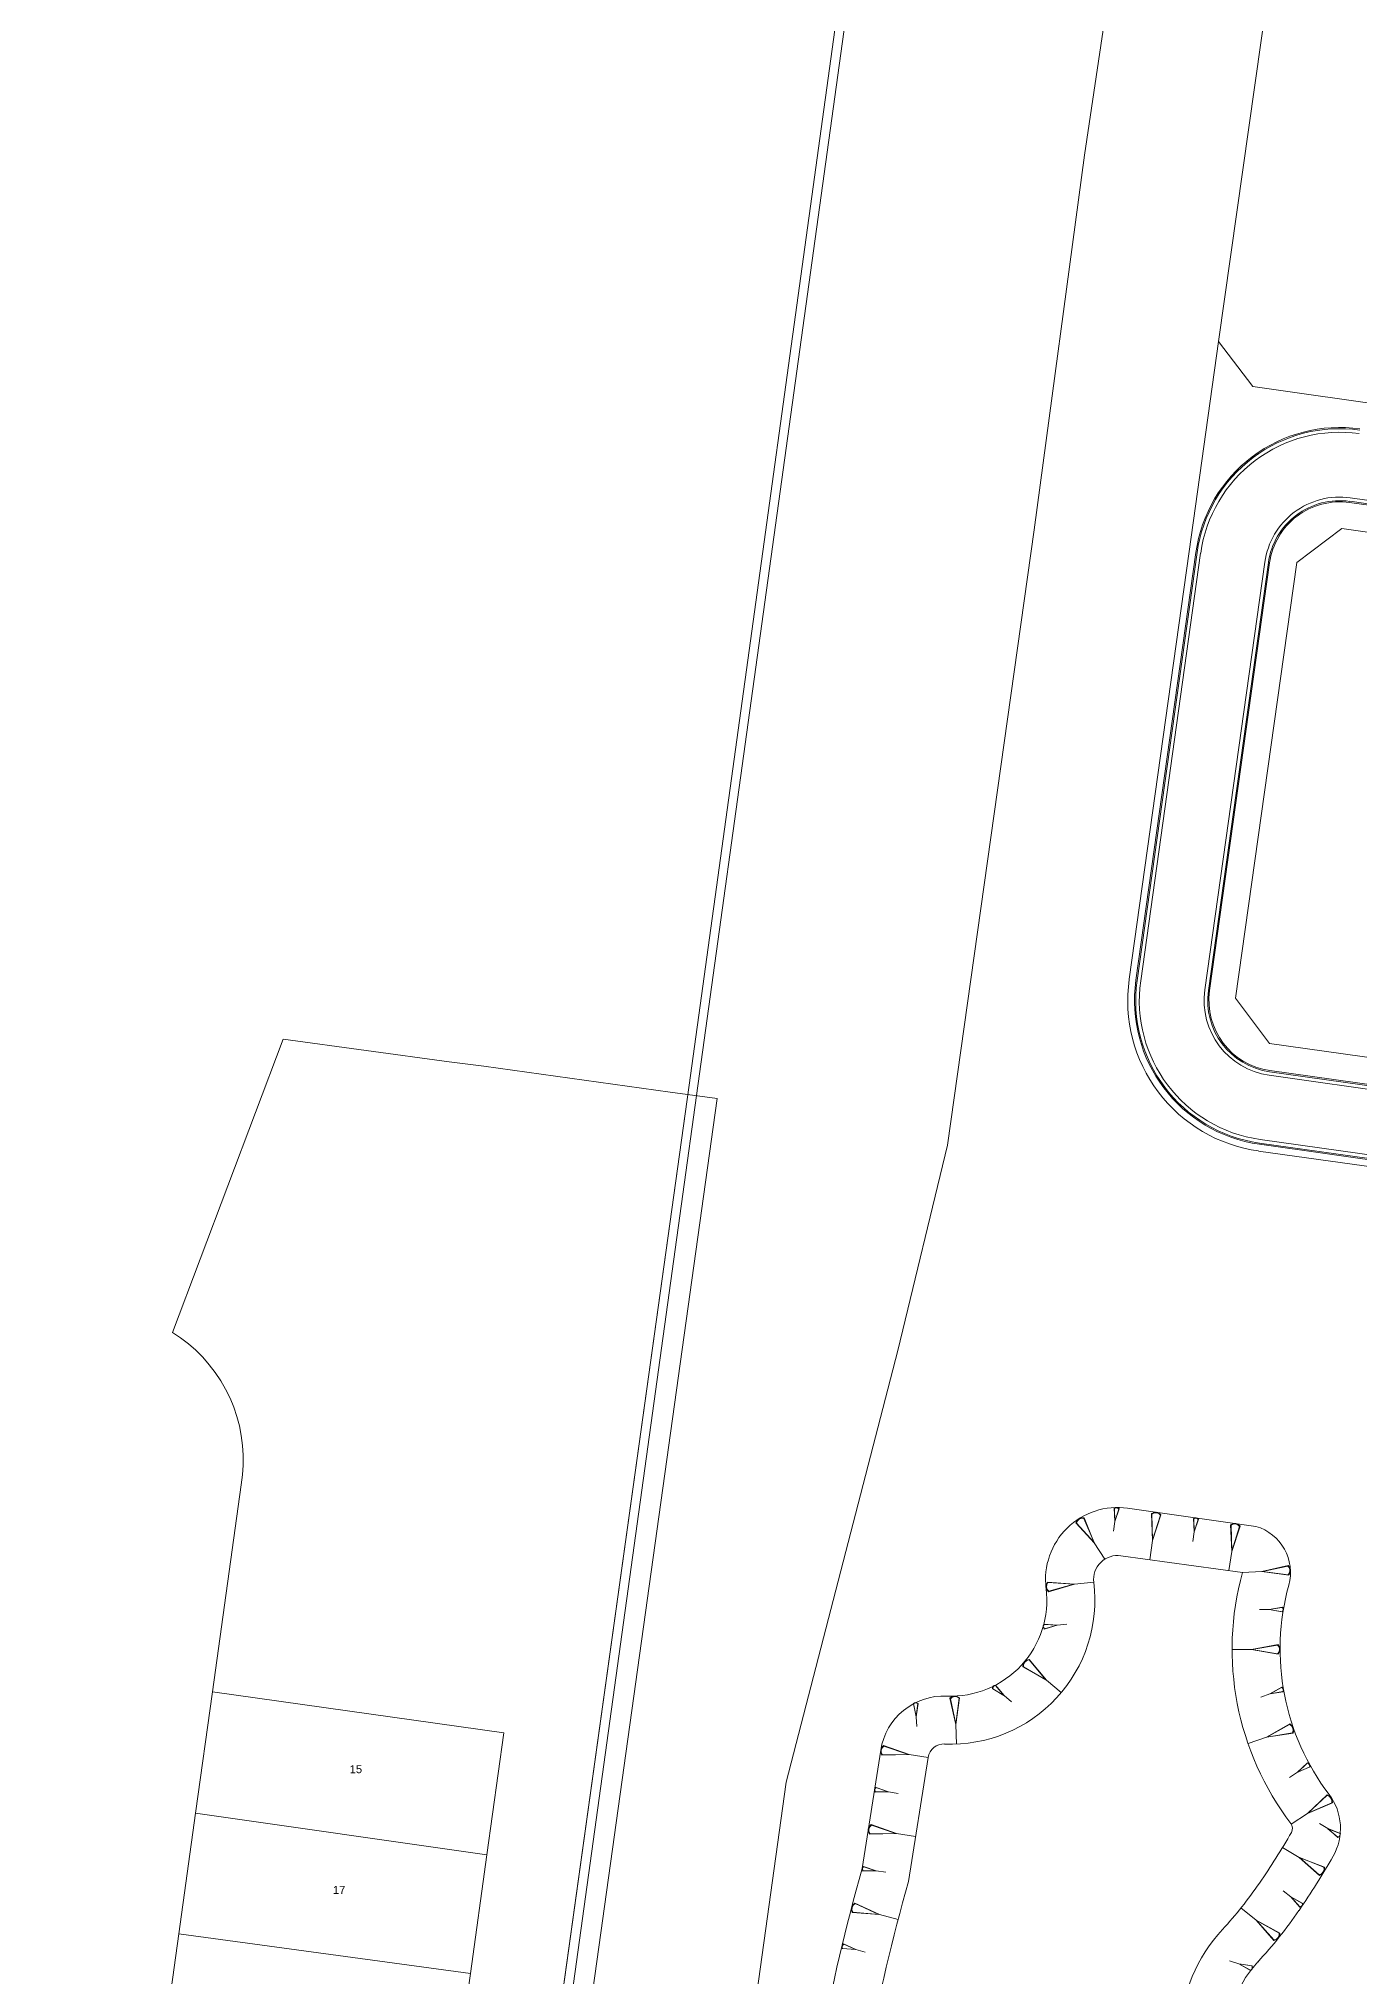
# Model space of a CAD drawing. Header units: metres. Extents: x 305195 to 309187, y 6261447 to 6263623.
# Drawn here: x 305416.2 to 305581.3, y 6262879.7 to 6263121.9 of the extents above; entities that cross this region are included whole.
import ezdxf

# ---------------------------------------------------------------- set-up
doc = ezdxf.new("R2010")
doc.units = ezdxf.units.M
doc.layers.add('Cadastre Land Parcels_SP_EXT', color=9, linetype='Continuous', lineweight=5)
doc.layers.add('st_new', color=9, linetype='Continuous')
doc.styles.get("Standard").update_dxf_attribs({"font": 'arial.ttf'})

# ---------------------------------------------------------------- blocks, each defined once
blk = doc.blocks.new('ST4_NEW')
at = {"layer": 'st_new', "color": 251, "lineweight": 0}
for p, q in [((0, 0), (107.1, 773.66)), ((130.75, 711.57), (136.35, 749.42)), ((147.51, 688.27), (155.04, 741.75)), ((124.45, 664.75), (130.75, 711.57)), ((147.51, 688.27), (143.83, 662.03)), ((151.77, 682.63), (147.51, 688.27)), ((293.99, 662.62), (151.77, 682.63)), ((296.1, 650.16), (163.96, 668.74)), ((296.02, 649.56), (163.88, 668.15)), ((296.04, 649.71), (163.9, 668.3)), ((113.63, 587.83), (124.45, 664.75)), ((162.91, 664.9), (157.27, 660.65)), ((293.44, 646.54), (162.91, 664.9)), ((136.32, 608.55), (143.83, 662.03)), ((137.16, 608.43), (144.67, 661.91)), ((137.31, 608.41), (144.82, 661.89)), ((137.76, 608.35), (145.26, 661.82)), ((153.29, 660.7), (145.78, 607.22)), ((153.73, 660.64), (146.23, 607.16)), ((153.88, 660.61), (146.37, 607.14)), ((157.27, 660.65), (149.62, 606.18)), ((149.62, 606.18), (153.88, 600.53)), ((153.88, 600.53), (190.44, 595.39)), ((153.82, 596.55), (189.89, 591.48)), ((153.88, 597), (189.96, 591.92)), ((153.91, 597.14), (189.98, 592.07)), ((188.77, 583.46), (152.69, 588.53)), ((107.4, 562.14), (113.63, 587.83)), ((188.56, 582.02), (152.49, 587.09)), ((188.68, 582.86), (152.61, 587.94)), ((188.7, 583.01), (152.63, 588.08)), ((93.44, 508.21), (107.4, 562.14)), ((152.16, 540.17), (136.13, 542.44)), ((135.29, 536.5), (150.49, 534.41)), ((105.26, 512.21), (102.94, 497.41)), ((108.72, 495.79), (111.19, 511.28)), ((87.72, 467.1), (93.44, 508.21)), ((161.31, 506.66), (161.31, 506.66)), ((156.53, 503.02), (156.53, 503.02))]:
    blk.add_line(p, q, dxfattribs=at)
at = {"layer": 'st_new', "color": 251, "lineweight": 0, "extrusion": (-0.000492952, -0.003476, 0.999994)}
for p, q in [((134.46, 542.45, 0.01), (134.62, 542.52, 0.01)), ((134.49, 542.42, 0.01), (134.62, 542.49, 0.01)), ((134.62, 542.52, 0.01), (134.78, 542.53, 0.01)), ((134.62, 542.49, 0.01), (134.77, 542.5, 0.01)), ((134.77, 542.5, 0.01), (134.92, 542.45, 0.01)), ((134.78, 542.53, 0.01), (134.92, 542.48, 0.01)), ((134.36, 539.56), (134.53, 540.76, 0)), ((134.53, 540.76, 0), (134.46, 542.45, 0.01)), ((134.53, 540.79, 0), (134.49, 542.42, 0.01)), ((135.06, 542.37, 0.01), (134.53, 540.76, 0)), ((135.03, 542.34, 0.01), (134.53, 540.79, 0)), ((134.92, 542.48, 0.01), (135.06, 542.37, 0.01)), ((134.92, 542.45, 0.01), (135.03, 542.34, 0.01)), ((139.11, 541.77, 0.02), (139.43, 541.91, 0.02)), ((139.24, 538.4, 0.01), (139.11, 541.77, 0.02)), ((139.16, 541.71, 0.02), (139.42, 541.85, 0.02)), ((139.25, 538.46, 0.01), (139.16, 541.71, 0.02)), ((140.3, 541.6, 0.02), (139.24, 538.4, 0.01)), ((140.24, 541.55, 0.02), (139.25, 538.46, 0.01)), ((139.42, 541.85, 0.02), (139.73, 541.87, 0.02)), ((139.43, 541.91, 0.02), (139.74, 541.93, 0.02)), ((139.73, 541.87, 0.02), (140.02, 541.77, 0.02)), ((139.74, 541.93, 0.02), (140.03, 541.83, 0.02)), ((140.02, 541.77, 0.02), (140.24, 541.55, 0.02)), ((140.03, 541.83, 0.02), (140.3, 541.6, 0.02)), ((144.37, 541.15, 0.01), (144.54, 541.22, 0.01)), ((144.44, 539.47, 0), (144.37, 541.15, 0.01)), ((144.4, 541.12, 0.01), (144.53, 541.19, 0.01)), ((144.44, 539.5, 0), (144.4, 541.12, 0.01)), ((144.97, 541.07, 0.01), (144.44, 539.47, 0)), ((144.94, 541.04, 0.01), (144.44, 539.5, 0)), ((144.53, 541.19, 0.01), (144.69, 541.2, 0.01)), ((144.54, 541.22, 0.01), (144.69, 541.23, 0.01)), ((144.69, 541.23, 0.01), (144.83, 541.18, 0.01)), ((144.69, 541.2, 0.01), (144.83, 541.15, 0.01)), ((144.83, 541.18, 0.01), (144.97, 541.07, 0.01)), ((144.83, 541.15, 0.01), (144.94, 541.04, 0.01)), ((149.01, 540.37, 0.02), (149.33, 540.51, 0.02)), ((149.14, 537.02, 0.01), (149.01, 540.37, 0.02)), ((149.06, 540.3, 0.02), (149.33, 540.45, 0.02)), ((149.15, 537.08, 0.01), (149.06, 540.3, 0.02)), ((150.2, 540.2, 0.02), (149.14, 537.02, 0.01)), ((150.13, 540.15, 0.02), (149.15, 537.08, 0.01)), ((149.33, 540.51, 0.02), (149.64, 540.53, 0.02)), ((149.33, 540.45, 0.02), (149.63, 540.47, 0.02)), ((149.63, 540.47, 0.02), (149.92, 540.36, 0.02)), ((149.64, 540.53, 0.02), (149.93, 540.42, 0.02)), ((149.92, 540.36, 0.02), (150.13, 540.15, 0.02)), ((149.93, 540.42, 0.02), (150.2, 540.2, 0.02)), ((138.9, 536), (139.24, 538.4, 0.01)), ((144.27, 538.27), (144.44, 539.47, 0)), ((148.8, 534.64), (149.14, 537.02, 0.01))]:
    blk.add_line(p, q, dxfattribs=at)
at = {"layer": 'st_new', "color": 251, "lineweight": 0, "extrusion": (0.001882, -0.002964, 0.999994)}
for p, q in [((129.66, 540.6, 0.02), (129.82, 540.91, 0.02)), ((131.96, 538.11, 0.01), (129.66, 540.6, 0.02)), ((129.75, 540.58, 0.02), (129.86, 540.86, 0.02)), ((131.93, 538.16, 0.01), (129.75, 540.58, 0.02)), ((129.82, 540.91, 0.02), (130.05, 541.13, 0.02)), ((129.86, 540.86, 0.02), (130.08, 541.08, 0.02)), ((130.05, 541.13, 0.02), (130.33, 541.24, 0.02)), ((130.08, 541.08, 0.02), (130.37, 541.19, 0.02)), ((130.33, 541.24, 0.02), (130.69, 541.25, 0.02)), ((130.37, 541.19, 0.02), (130.67, 541.16, 0.02)), ((130.67, 541.16, 0.02), (131.93, 538.16, 0.01)), ((130.69, 541.25, 0.02), (131.96, 538.11, 0.01)), ((133.26, 536.06), (131.96, 538.11, 0.01))]:
    blk.add_line(p, q, dxfattribs=at)
at = {"layer": 'st_new', "color": 251, "lineweight": 0, "extrusion": (-0.003508, -0.000160935, 0.999994)}
for p, q in [((152.91, 534.52, 0.01), (156.21, 535.28, 0.02)), ((156.21, 535.28, 0.02), (156.41, 534.98, 0.02)), ((150.49, 534.41), (152.91, 534.52, 0.01)), ((156.27, 534.06, 0.02), (152.91, 534.52, 0.01)), ((152.97, 534.52, 0.01), (156.15, 535.21, 0.02)), ((156.2, 534.12, 0.02), (152.97, 534.52, 0.01)), ((156.15, 535.21, 0.02), (156.35, 534.98, 0.02)), ((156.37, 534.37, 0.02), (156.2, 534.12, 0.02)), ((156.43, 534.38, 0.02), (156.27, 534.06, 0.02)), ((156.35, 534.98, 0.02), (156.42, 534.68, 0.02)), ((156.42, 534.68, 0.02), (156.37, 534.37, 0.02)), ((156.41, 534.98, 0.02), (156.48, 534.68, 0.02)), ((156.48, 534.68, 0.02), (156.43, 534.38, 0.02))]:
    blk.add_line(p, q, dxfattribs=at)
at = {"layer": 'st_new', "color": 251, "lineweight": 0, "extrusion": (0.003491, 0.000371795, 0.999994)}
for p, q in [((125.92, 532.58, 0.02), (125.95, 532.88, 0.02)), ((125.95, 532.88, 0.02), (126.1, 533.2, 0.02)), ((125.98, 532.58, 0.02), (126.01, 532.89, 0.02)), ((126.01, 532.89, 0.02), (126.17, 533.15, 0.02)), ((126.1, 533.2, 0.02), (129.48, 532.96, 0.01)), ((126.17, 533.15, 0.02), (129.42, 532.95, 0.01)), ((129.48, 532.96, 0.01), (126.23, 532, 0.02)), ((129.42, 532.95, 0.01), (126.28, 532.07, 0.02)), ((131.89, 533.21), (129.48, 532.96, 0.01)), ((126.01, 532.28, 0.02), (125.92, 532.58, 0.02)), ((126.07, 532.29, 0.02), (125.98, 532.58, 0.02)), ((126.23, 532, 0.02), (126.01, 532.28, 0.02)), ((126.28, 532.07, 0.02), (126.07, 532.29, 0.02)), ((125.56, 527.63, 0.01), (125.57, 527.78, 0.01)), ((125.61, 527.48, 0.01), (125.56, 527.63, 0.01)), ((125.57, 527.78, 0.01), (125.65, 527.94, 0.01)), ((125.59, 527.63, 0.01), (125.6, 527.78, 0.01)), ((125.64, 527.48, 0.01), (125.59, 527.63, 0.01)), ((125.6, 527.78, 0.01), (125.68, 527.91, 0.01)), ((125.71, 527.34, 0.01), (125.61, 527.48, 0.01)), ((125.74, 527.37, 0.01), (125.64, 527.48, 0.01)), ((125.65, 527.94, 0.01), (127.34, 527.81, 0)), ((125.68, 527.91, 0.01), (127.31, 527.81, 0)), ((127.34, 527.81, 0), (125.71, 527.34, 0.01)), ((127.31, 527.81, 0), (125.74, 527.37, 0.01)), ((128.54, 527.94), (127.34, 527.81, 0))]:
    blk.add_line(p, q, dxfattribs=at)
at = {"layer": 'st_new', "color": 251, "lineweight": 0, "extrusion": (-0.003511, -2.17822e-06, 0.999994)}
for p, q in [((152.6, 529.77), (153.81, 529.77, 0)), ((153.81, 529.77, 0), (155.48, 530.08, 0.01)), ((155.48, 529.47, 0.01), (153.81, 529.77, 0)), ((153.84, 529.77, 0), (155.45, 530.05, 0.01)), ((155.45, 529.5, 0.01), (153.84, 529.77, 0)), ((155.45, 530.05, 0.01), (155.54, 529.93, 0.01)), ((155.54, 529.62, 0.01), (155.45, 529.5, 0.01)), ((155.48, 530.08, 0.01), (155.57, 529.93, 0.01)), ((155.57, 529.62, 0.01), (155.48, 529.47, 0.01)), ((155.54, 529.93, 0.01), (155.57, 529.78, 0.01)), ((155.57, 529.78, 0.01), (155.54, 529.62, 0.01)), ((155.57, 529.93, 0.01), (155.6, 529.78, 0.01)), ((155.6, 529.78, 0.01), (155.57, 529.62, 0.01)), ((149.19, 524.79), (151.61, 524.8, 0.01)), ((151.61, 524.8, 0.01), (154.94, 525.4, 0.02)), ((154.95, 524.19, 0.02), (151.61, 524.8, 0.01)), ((151.67, 524.8, 0.01), (154.88, 525.34, 0.02)), ((154.88, 524.25, 0.02), (151.67, 524.8, 0.01)), ((154.88, 525.34, 0.02), (155.07, 525.1, 0.02)), ((155.07, 524.5, 0.02), (154.88, 524.25, 0.02)), ((154.94, 525.4, 0.02), (155.13, 525.1, 0.02)), ((155.13, 524.5, 0.02), (154.95, 524.19, 0.02)), ((155.07, 525.1, 0.02), (155.13, 524.8, 0.02)), ((155.13, 524.8, 0.02), (155.07, 524.5, 0.02)), ((155.13, 525.1, 0.02), (155.19, 524.8, 0.02)), ((155.19, 524.8, 0.02), (155.13, 524.5, 0.02))]:
    blk.add_line(p, q, dxfattribs=at)
at = {"layer": 'st_new', "color": 251, "lineweight": 0, "extrusion": (0.002691, -0.002255, 0.999994)}
for p, q in [((123.08, 522.97, 0.02), (123.23, 523.24, 0.02)), ((123.13, 522.93, 0.02), (123.27, 523.2, 0.02)), ((123.23, 523.24, 0.02), (123.47, 523.44, 0.02)), ((123.27, 523.2, 0.02), (123.52, 523.4, 0.02)), ((123.47, 523.44, 0.02), (123.8, 523.55, 0.02)), ((123.52, 523.4, 0.02), (123.81, 523.47, 0.02)), ((123.8, 523.55, 0.02), (125.97, 520.95, 0.01)), ((123.81, 523.47, 0.02), (125.92, 520.99, 0.01)), ((123.02, 522.62, 0.02), (123.08, 522.97, 0.02)), ((125.97, 520.95, 0.01), (123.02, 522.62, 0.02)), ((123.11, 522.63, 0.02), (123.13, 522.93, 0.02)), ((125.92, 520.99, 0.01), (123.11, 522.63, 0.02)), ((127.83, 519.39), (125.97, 520.95, 0.01)), ((119.22, 519.87, 0.01), (119.25, 520.04, 0.01)), ((120.69, 519.03, 0), (119.22, 519.87, 0.01)), ((119.25, 520.04, 0.01), (119.32, 520.18, 0.01)), ((119.26, 519.87, 0.01), (119.27, 520.02, 0.01)), ((120.67, 519.05, 0), (119.26, 519.87, 0.01)), ((119.27, 520.02, 0.01), (119.35, 520.16, 0.01)), ((119.32, 520.18, 0.01), (119.44, 520.28, 0.01)), ((119.35, 520.16, 0.01), (119.47, 520.26, 0.01)), ((119.44, 520.28, 0.01), (119.61, 520.33, 0.01)), ((119.47, 520.26, 0.01), (119.61, 520.29, 0.01)), ((119.61, 520.33, 0.01), (120.69, 519.03, 0)), ((119.61, 520.29, 0.01), (120.67, 519.05, 0)), ((121.62, 518.25), (120.69, 519.03, 0))]:
    blk.add_line(p, q, dxfattribs=at)
at = {"layer": 'st_new', "color": 251, "lineweight": 0, "extrusion": (0.000140612, -0.003508, 0.999994)}
for p, q in [((113.91, 518.69, 0.02), (114.21, 518.89, 0.02)), ((114.65, 515.39, 0.01), (113.91, 518.69, 0.02)), ((113.98, 518.63, 0.02), (114.21, 518.83, 0.02)), ((114.65, 515.45, 0.01), (113.98, 518.63, 0.02)), ((114.21, 518.89, 0.02), (114.51, 518.96, 0.02)), ((114.21, 518.83, 0.02), (114.51, 518.9, 0.02)), ((114.51, 518.96, 0.02), (114.82, 518.91, 0.02)), ((114.51, 518.9, 0.02), (114.82, 518.85, 0.02)), ((115.13, 518.74, 0.02), (114.65, 515.39, 0.01)), ((115.07, 518.68, 0.02), (114.65, 515.45, 0.01)), ((114.82, 518.91, 0.02), (115.13, 518.74, 0.02)), ((114.82, 518.85, 0.02), (115.07, 518.68, 0.02)), ((109.34, 518.02, 0.01), (109.49, 518.11, 0.01)), ((109.71, 516.36, 0), (109.34, 518.02, 0.01)), ((109.37, 517.99, 0.01), (109.49, 518.08, 0.01)), ((109.71, 516.39, 0), (109.37, 517.99, 0.01)), ((109.49, 518.11, 0.01), (109.64, 518.15, 0.01)), ((109.49, 518.08, 0.01), (109.64, 518.12, 0.01)), ((109.64, 518.15, 0.01), (109.79, 518.12, 0.01)), ((109.64, 518.12, 0.01), (109.79, 518.09, 0.01)), ((109.94, 518.04, 0.01), (109.71, 516.36, 0)), ((109.92, 518.01, 0.01), (109.71, 516.39, 0)), ((109.76, 515.15), (109.71, 516.36, 0)), ((109.79, 518.12, 0.01), (109.94, 518.04, 0.01)), ((109.79, 518.09, 0.01), (109.92, 518.01, 0.01)), ((114.75, 512.96), (114.65, 515.39, 0.01))]:
    blk.add_line(p, q, dxfattribs=at)
at = {"layer": 'st_new', "color": 251, "lineweight": 0, "extrusion": (-0.003317, -0.001151, 0.999994)}
for p, q in [((152.77, 518.84), (153.92, 519.24, 0)), ((153.92, 519.24, 0), (155.39, 520.07, 0.01)), ((155.59, 519.5, 0.01), (153.92, 519.24, 0)), ((153.95, 519.25, 0), (155.37, 520.03, 0.01)), ((155.55, 519.51, 0.01), (153.95, 519.25, 0)), ((155.37, 520.03, 0.01), (155.5, 519.95, 0.01)), ((155.39, 520.07, 0.01), (155.53, 519.96, 0.01)), ((155.5, 519.95, 0.01), (155.58, 519.81, 0.01)), ((155.53, 519.96, 0.01), (155.61, 519.82, 0.01)), ((155.6, 519.66, 0.01), (155.55, 519.51, 0.01)), ((155.58, 519.81, 0.01), (155.6, 519.66, 0.01)), ((155.63, 519.67, 0.01), (155.59, 519.5, 0.01)), ((155.61, 519.82, 0.01), (155.63, 519.67, 0.01)), ((151.18, 513.02), (153.47, 513.81, 0.01)), ((153.47, 513.81, 0.01), (156.42, 515.48, 0.02)), ((156.81, 514.33, 0.02), (153.47, 513.81, 0.01)), ((153.52, 513.83, 0.01), (156.38, 515.4, 0.02)), ((156.74, 514.37, 0.02), (153.52, 513.83, 0.01)), ((156.38, 515.4, 0.02), (156.63, 515.23, 0.02)), ((156.42, 515.48, 0.02), (156.69, 515.25, 0.02)), ((156.63, 515.23, 0.02), (156.79, 514.96, 0.02)), ((156.69, 515.25, 0.02), (156.84, 514.98, 0.02)), ((156.83, 514.66, 0.02), (156.74, 514.37, 0.02)), ((156.79, 514.96, 0.02), (156.83, 514.66, 0.02)), ((156.89, 514.68, 0.02), (156.81, 514.33, 0.02)), ((156.84, 514.98, 0.02), (156.89, 514.68, 0.02))]:
    blk.add_line(p, q, dxfattribs=at)
at = {"layer": 'st_new', "color": 251, "lineweight": 0, "extrusion": (0.003469, -0.000543313, 0.999994)}
for p, q in [((105.26, 512.21, 0.02), (105.37, 512.5, 0.02)), ((105.28, 511.9, 0.02), (105.26, 512.21, 0.02)), ((105.41, 511.57, 0.02), (105.28, 511.9, 0.02)), ((105.32, 512.2, 0.02), (105.43, 512.49, 0.02)), ((105.33, 511.89, 0.02), (105.32, 512.2, 0.02)), ((105.48, 511.62, 0.02), (105.33, 511.89, 0.02)), ((105.37, 512.5, 0.02), (105.6, 512.77, 0.02)), ((108.8, 511.65, 0.01), (105.41, 511.57, 0.02)), ((105.43, 512.49, 0.02), (105.65, 512.7, 0.02)), ((108.74, 511.66, 0.01), (105.48, 511.62, 0.02)), ((105.6, 512.77, 0.02), (108.8, 511.65, 0.01)), ((105.65, 512.7, 0.02), (108.74, 511.66, 0.01)), ((111.19, 511.28), (108.8, 511.65, 0.01)), ((104.49, 507.27, 0.01), (104.54, 507.41, 0.01)), ((104.49, 507.11, 0.01), (104.49, 507.27, 0.01)), ((104.56, 506.95, 0.01), (104.49, 507.11, 0.01)), ((104.52, 507.26, 0.01), (104.57, 507.41, 0.01)), ((104.52, 507.11, 0.01), (104.52, 507.26, 0.01)), ((104.6, 506.97, 0.01), (104.52, 507.11, 0.01)), ((104.54, 507.41, 0.01), (104.65, 507.55, 0.01)), ((106.25, 506.99, 0), (104.56, 506.95, 0.01)), ((104.57, 507.41, 0.01), (104.68, 507.51, 0.01)), ((106.22, 507, 0), (104.6, 506.97, 0.01)), ((104.65, 507.55, 0.01), (106.25, 506.99, 0)), ((104.68, 507.51, 0.01), (106.22, 507, 0)), ((107.45, 506.8), (106.25, 506.99, 0)), ((103.71, 502.33, 0.02), (103.82, 502.62, 0.02)), ((103.73, 502.02, 0.02), (103.71, 502.33, 0.02)), ((103.86, 501.69, 0.02), (103.73, 502.02, 0.02)), ((103.77, 502.32, 0.02), (103.88, 502.61, 0.02)), ((103.79, 502.01, 0.02), (103.77, 502.32, 0.02)), ((103.93, 501.74, 0.02), (103.79, 502.01, 0.02)), ((103.82, 502.62, 0.02), (104.05, 502.89, 0.02)), ((107.23, 501.78, 0.01), (103.86, 501.69, 0.02)), ((103.88, 502.61, 0.02), (104.1, 502.82, 0.02)), ((107.17, 501.79, 0.01), (103.93, 501.74, 0.02)), ((104.05, 502.89, 0.02), (107.23, 501.78, 0.01)), ((104.1, 502.82, 0.02), (107.17, 501.79, 0.01)), ((109.62, 501.4), (107.23, 501.78, 0.01)), ((102.94, 497.39, 0.01), (102.99, 497.53, 0.01)), ((102.94, 497.23, 0.01), (102.94, 497.39, 0.01)), ((103.01, 497.07, 0.01), (102.94, 497.23, 0.01)), ((102.97, 497.38, 0.01), (103.02, 497.53, 0.01)), ((102.97, 497.23, 0.01), (102.97, 497.38, 0.01)), ((103.05, 497.1, 0.01), (102.97, 497.23, 0.01)), ((102.99, 497.53, 0.01), (103.1, 497.67, 0.01)), ((104.69, 497.11, 0), (103.01, 497.07, 0.01)), ((103.02, 497.53, 0.01), (103.13, 497.63, 0.01)), ((104.66, 497.12, 0), (103.05, 497.1, 0.01)), ((103.1, 497.67, 0.01), (104.69, 497.11, 0)), ((103.13, 497.63, 0.01), (104.66, 497.12, 0)), ((105.88, 496.93), (104.69, 497.11, 0))]:
    blk.add_line(p, q, dxfattribs=at)
at = {"layer": 'st_new', "color": 251, "lineweight": 0, "extrusion": (-0.002942, -0.001916, 0.999994)}
for p, q in [((156.35, 508.78), (157.37, 509.44, 0)), ((157.37, 509.44, 0), (158.6, 510.61, 0.01)), ((158.93, 510.1, 0.01), (157.37, 509.44, 0)), ((157.4, 509.46, 0), (158.59, 510.56, 0.01)), ((158.89, 510.11, 0.01), (157.4, 509.46, 0)), ((158.59, 510.56, 0.01), (158.74, 510.51, 0.01)), ((158.6, 510.61, 0.01), (158.76, 510.53, 0.01)), ((158.74, 510.51, 0.01), (158.84, 510.4, 0.01)), ((158.76, 510.53, 0.01), (158.87, 510.42, 0.01)), ((158.84, 510.4, 0.01), (158.9, 510.26, 0.01)), ((158.87, 510.42, 0.01), (158.93, 510.27, 0.01)), ((158.9, 510.26, 0.01), (158.89, 510.11, 0.01)), ((158.93, 510.27, 0.01), (158.93, 510.1, 0.01)), ((158.61, 504.29, 0.01), (161.07, 506.61, 0.02)), ((158.66, 504.32, 0.01), (161.05, 506.53, 0.02)), ((161.05, 506.53, 0.02), (161.34, 506.43, 0.02)), ((161.07, 506.61, 0.02), (161.39, 506.46, 0.02)), ((161.34, 506.43, 0.02), (161.55, 506.2, 0.02)), ((161.39, 506.46, 0.02), (161.6, 506.24, 0.02)), ((161.55, 506.2, 0.02), (161.67, 505.92, 0.02)), ((161.6, 506.24, 0.02), (161.72, 505.95, 0.02)), ((156.57, 502.96), (158.61, 504.29, 0.01)), ((161.73, 505.6, 0.02), (158.61, 504.29, 0.01)), ((161.65, 505.62, 0.02), (158.66, 504.32, 0.01)), ((161.67, 505.92, 0.02), (161.65, 505.62, 0.02)), ((161.72, 505.95, 0.02), (161.73, 505.6, 0.02))]:
    blk.add_line(p, q, dxfattribs=at)
at = {"layer": 'st_new', "color": 251, "lineweight": 0, "extrusion": (-0.003003, 0.00182, 0.999994)}
for p, q in [((160.11, 503.02), (161.14, 502.39, 0)), ((161.14, 502.39, 0), (162.73, 501.78, 0.01)), ((162.41, 501.27, 0.01), (161.14, 502.39, 0)), ((161.17, 502.37, 0), (162.68, 501.77, 0.01)), ((162.4, 501.31, 0.01), (161.17, 502.37, 0)), ((162.54, 501.36, 0.01), (162.4, 501.31, 0.01)), ((162.57, 501.35, 0.01), (162.41, 501.27, 0.01)), ((162.65, 501.48, 0.01), (162.54, 501.36, 0.01)), ((162.67, 501.46, 0.01), (162.57, 501.35, 0.01)), ((162.7, 501.62, 0.01), (162.65, 501.48, 0.01)), ((162.72, 501.61, 0.01), (162.67, 501.46, 0.01)), ((162.68, 501.77, 0.01), (162.7, 501.62, 0.01)), ((162.73, 501.78, 0.01), (162.72, 501.61, 0.01)), ((155.5, 500.05), (157.57, 498.8, 0.01)), ((157.57, 498.8, 0.01), (160.74, 497.59, 0.02)), ((160.11, 496.55, 0.02), (157.57, 498.8, 0.01)), ((157.63, 498.76, 0.01), (160.66, 497.57, 0.02)), ((160.09, 496.63, 0.02), (157.63, 498.76, 0.01)), ((160.37, 496.75, 0.02), (160.09, 496.63, 0.02)), ((160.42, 496.71, 0.02), (160.11, 496.55, 0.02)), ((160.58, 496.97, 0.02), (160.37, 496.75, 0.02)), ((160.63, 496.94, 0.02), (160.42, 496.71, 0.02)), ((160.69, 497.26, 0.02), (160.58, 496.97, 0.02)), ((160.74, 497.23, 0.02), (160.63, 496.94, 0.02)), ((160.66, 497.57, 0.02), (160.69, 497.26, 0.02)), ((160.74, 497.59, 0.02), (160.74, 497.23, 0.02))]:
    blk.add_line(p, q, dxfattribs=at)
at = {"layer": 'st_new', "color": 251, "lineweight": 0, "extrusion": (-0.002737, 0.002199, 0.999994)}
for p, q in [((155.59, 494.61), (156.54, 493.85, 0)), ((150.29, 492.47), (152.18, 490.95, 0.01)), ((156.54, 493.85, 0), (158.03, 493.05, 0.01)), ((157.65, 492.57, 0.01), (156.54, 493.85, 0)), ((156.56, 493.84, 0), (157.99, 493.04, 0.01)), ((157.64, 492.62, 0.01), (156.56, 493.84, 0)), ((157.79, 492.65, 0.01), (157.64, 492.62, 0.01)), ((157.82, 492.64, 0.01), (157.65, 492.57, 0.01)), ((157.91, 492.75, 0.01), (157.79, 492.65, 0.01)), ((157.93, 492.73, 0.01), (157.82, 492.64, 0.01)), ((157.98, 492.89, 0.01), (157.91, 492.75, 0.01)), ((158.01, 492.87, 0.01), (157.93, 492.73, 0.01)), ((157.99, 493.04, 0.01), (157.98, 492.89, 0.01)), ((158.03, 493.05, 0.01), (158.01, 492.87, 0.01)), ((152.18, 490.95, 0.01), (155.16, 489.33, 0.02)), ((154.4, 488.39, 0.02), (152.18, 490.95, 0.01)), ((152.23, 490.91, 0.01), (155.08, 489.32, 0.02)), ((154.39, 488.47, 0.02), (152.23, 490.91, 0.01)), ((155.08, 489.32, 0.02), (155.07, 489.02, 0.02)), ((155.16, 489.33, 0.02), (155.11, 488.98, 0.02)), ((154.69, 488.55, 0.02), (154.39, 488.47, 0.02)), ((154.73, 488.51, 0.02), (154.4, 488.39, 0.02)), ((154.92, 488.75, 0.02), (154.69, 488.55, 0.02)), ((154.97, 488.71, 0.02), (154.73, 488.51, 0.02)), ((155.07, 489.02, 0.02), (154.92, 488.75, 0.02)), ((155.11, 488.98, 0.02), (154.97, 488.71, 0.02))]:
    blk.add_line(p, q, dxfattribs=at)
at = {"layer": 'st_new', "color": 251, "lineweight": 0, "extrusion": (0.003398, -0.000885523, 0.999994)}
for p, q in [((101.62, 492.25, 0.02), (101.63, 492.56, 0.02)), ((101.71, 491.91, 0.02), (101.62, 492.25, 0.02)), ((101.63, 492.56, 0.02), (101.77, 492.84, 0.02)), ((101.67, 492.24, 0.02), (101.69, 492.55, 0.02)), ((101.79, 491.96, 0.02), (101.67, 492.24, 0.02)), ((101.69, 492.55, 0.02), (101.83, 492.82, 0.02)), ((105.09, 491.66, 0.01), (101.71, 491.91, 0.02)), ((101.77, 492.84, 0.02), (102.02, 493.09, 0.02)), ((105.04, 491.67, 0.01), (101.79, 491.96, 0.02)), ((101.83, 492.82, 0.02), (102.06, 493.01, 0.02)), ((102.02, 493.09, 0.02), (105.09, 491.66, 0.01)), ((102.06, 493.01, 0.02), (105.04, 491.67, 0.01)), ((107.44, 491.05), (105.09, 491.66, 0.01)), ((100.41, 487.56, 0.01), (100.42, 487.71, 0.01)), ((100.46, 487.39, 0.01), (100.41, 487.56, 0.01)), ((100.42, 487.71, 0.01), (100.48, 487.85, 0.01)), ((100.44, 487.55, 0.01), (100.45, 487.7, 0.01)), ((100.49, 487.41, 0.01), (100.44, 487.55, 0.01)), ((100.45, 487.7, 0.01), (100.51, 487.84, 0.01)), ((102.15, 487.26, 0), (100.46, 487.39, 0.01)), ((100.48, 487.85, 0.01), (100.61, 487.97, 0.01)), ((102.12, 487.27, 0), (100.49, 487.41, 0.01)), ((100.51, 487.84, 0.01), (100.63, 487.94, 0.01)), ((100.61, 487.97, 0.01), (102.15, 487.26, 0)), ((100.63, 487.94, 0.01), (102.12, 487.27, 0)), ((103.32, 486.95), (102.15, 487.26, 0))]:
    blk.add_line(p, q, dxfattribs=at)
at = {"layer": 'st_new', "color": 251, "lineweight": 0, "extrusion": (-0.003331, 0.00111, 0.999994)}
for p, q in [((148.87, 485.86), (150.02, 485.48, 0)), ((150.02, 485.48, 0), (151.69, 485.24, 0.01)), ((151.5, 484.67, 0.01), (150.02, 485.48, 0)), ((150.05, 485.47, 0), (151.66, 485.22, 0.01)), ((151.48, 484.71, 0.01), (150.05, 485.47, 0)), ((151.61, 484.79, 0.01), (151.48, 484.71, 0.01)), ((151.64, 484.78, 0.01), (151.5, 484.67, 0.01)), ((151.69, 484.93, 0.01), (151.61, 484.79, 0.01)), ((151.71, 484.92, 0.01), (151.64, 484.78, 0.01)), ((151.66, 485.22, 0.01), (151.7, 485.08, 0.01)), ((151.69, 485.24, 0.01), (151.73, 485.07, 0.01)), ((151.7, 485.08, 0.01), (151.69, 484.93, 0.01)), ((151.73, 485.07, 0.01), (151.71, 484.92, 0.01))]:
    blk.add_line(p, q, dxfattribs=at)
at = {"layer": 'st_new', "color": 251, "lineweight": 0}
for centre, radius, start, end in [((162.64, 659.38), 18.15, 81.9933, 172.0102), ((162.64, 659.38), 18, 81.9933, 172.0102), ((162.64, 659.38), 17.55, 81.9933, 172.0102), ((162.64, 659.38), 9.45, 81.9933, 172.0102), ((162.64, 659.38), 9, 81.9933, 172.0102), ((162.64, 659.38), 8.85, 81.9933, 172.0102), ((155.12, 605.89), 18.98, 171.9598, 262.0437), ((155.14, 605.91), 18.15, 172.0103, 261.9933), ((155.14, 605.91), 18, 172.0103, 261.9933), ((155.14, 605.91), 17.55, 172.0103, 261.9933), ((155.14, 605.91), 9.45, 172.0103, 261.9933), ((155.14, 605.91), 9, 172.0103, 261.9933), ((155.14, 605.91), 8.85, 172.0103, 261.9933), ((134.87, 533.53), 9, 81.9299, 187.0553), ((150.49, 534.41), 6, 344.5514, 73.7871), ((134.87, 533.53), 3, 81.9299, 187.0554), ((114.03, 530.95), 18, 267.5228, 7.0554), ((185.19, 524.82), 36, 164.5519, 217.2559), ((185.19, 524.82), 30, 164.5521, 217.2561), ((114.03, 530.95), 12, 267.5228, 7.0554), ((113.17, 510.97), 8, 87.5227, 171.0984), ((113.17, 510.97), 2, 87.5227, 171.0984), ((155.74, 502.42), 7, 330.134, 37.2561), ((76.93, 547.67), 91.88, 325.4591, 330.1341), ((155.74, 502.42), 1, 330.1273, 37.2494), ((76.93, 547.67), 97.88, 325.4591, 330.1341), ((365.6, 423.77), 272.78, 164.337, 169.1), ((365.6, 423.77), 266.78, 164.337, 169.1001), ((109.32, 525.37), 52.55, 317.3671, 325.4591), ((109.32, 525.37), 58.55, 317.3671, 325.4591), ((162.95, 476.01), 20.34, 137.3671, 176.9006), ((162.95, 476.01), 14.34, 137.3671, 176.9006)]:
    blk.add_arc(centre, radius, start, end, dxfattribs=at)
blk = doc.blocks.new('PLAN_NEW')
at = {"layer": 'st_new', "lineweight": 0}
blk.add_blockref('ST4_NEW', (-232.08, -1017.59), dxfattribs=at)

msp = doc.modelspace()

# ---------------------------------------------------------------- linework, layer by layer
at = {"layer": 'Cadastre Land Parcels_SP_EXT', "linetype": 'Continuous'}
for points in [[(305615.36, 6263378.29), (305609.98, 6263368.6), (305604.31, 6263357.8), (305598.87, 6263351.1), (305592.93, 6263343.59), (305587.06, 6263338.28), (305576.8, 6263332.47), (305564.23, 6263327.52), (305555.59, 6263325.54), (305544.56, 6263322.92), (305533.4, 6263245.61), (305531.95, 6263235.63), (305531.72, 6263234), (305522.25, 6263169.88), (305519.44, 6263150.19), (305497.48, 6262991.07), (305441.7, 6262590.97)], [(305519.44, 6263150.19), (305497.48, 6262991.07), (305456.02, 6262693.66)], [(305445.21, 6262589.3), (305500.98, 6262989.4), (305495.1, 6262990.19), (305471.84, 6262993.45), (305467.48, 6262994), (305446.72, 6262996.82), (305432.89, 6262960.17), (305433.91, 6262959.48), (305434.89, 6262958.74), (305435.82, 6262957.93), (305436.69, 6262957.06), (305437.5, 6262956.13), (305438.25, 6262955.15), (305438.93, 6262954.13), (305439.54, 6262953.06), (305440.09, 6262951.96), (305440.56, 6262950.82), (305440.95, 6262949.66), (305441.26, 6262948.47), (305441.5, 6262947.26), (305441.66, 6262946.04), (305441.73, 6262944.81), (305441.73, 6262943.58), (305441.64, 6262942.35), (305441.48, 6262941.13), (305437.89, 6262915.22)], [(305437.89, 6262915.22), (305435.79, 6262900.08), (305472.2, 6262894.87), (305474.31, 6262910.12), (305437.89, 6262915.22)], [(305435.79, 6262900.08), (305433.7, 6262884.97), (305470.16, 6262880.01), (305472.2, 6262894.87)], [(305433.7, 6262884.97), (305431.57, 6262869.65), (305467.94, 6262864.5)], [(305470.16, 6262880.01), (305467.94, 6262864.5)]]:
    msp.add_lwpolyline(points, dxfattribs=at)

# ---------------------------------------------------------------- block references
at = {"layer": 'st_new'}
msp.add_blockref('PLAN_NEW', (305648.26, 6263413.34), dxfattribs=at)

# ---------------------------------------------------------------- texts
at = {"layer": 'Cadastre Land Parcels_SP_EXT'}
for s, p in [('15', (305455.05, 6262905.07)), ('17', (305452.96, 6262889.98))]:
    msp.add_text(s, height=1, dxfattribs=at).set_placement(p)

doc.saveas('drawing.dxf')
